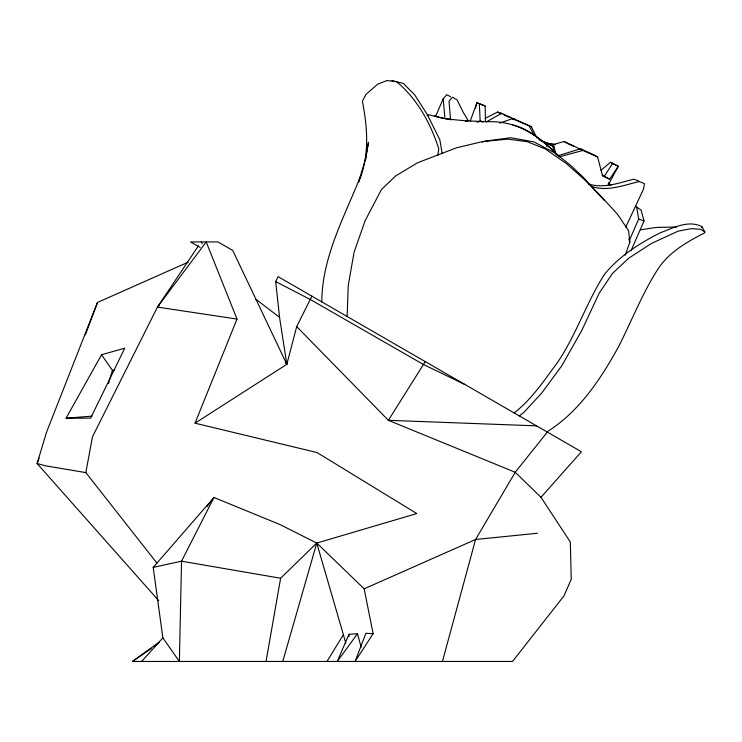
<?xml version="1.0" encoding="UTF-8"?>
<svg xmlns="http://www.w3.org/2000/svg" width="742" height="742" viewBox="0 0 742 742"><rect width="100%" height="100%" fill="white"/><g stroke="black" fill="none" stroke-linecap="round" stroke-linejoin="round"><path stroke-width="1.11" d="M365.676 158.658L365.426 159.539L368.459 142.334L365.676 158.658L358.488 182.319C369.655 156.618 367.707 128.18 362.374 101.311L365.927 94.41L377.734 84.18L386.888 80.544L396.46 81.62C417.152 98.723 430.777 123.524 438.763 148.864L437.836 155.495M266.044 661.456L280.624 578.241L316.76 543.07L416.8 513.557L317.019 452.546L195.025 423.181L237.013 319.069L206.193 241.938L157.434 307.086L92.462 436.825L85.831 472.608L156.942 563.104M475.539 108.137L476.921 102.776L485.147 105.976L485.472 121.688M195.025 423.181L286.829 364.313L296.698 326.61L311.89 296.151M442.436 661.456L475.576 539.49L515.236 472.264L547.318 432.076M282.758 661.456L316.76 543.07L279.975 524.548L213.974 497.483L153.204 567.38L162.86 637.86L179.369 661.456L181.54 561.184L213.974 497.483L207.027 506.591M108.48 383.549L112.422 370.304L101.524 354.741L124.758 348.174L90.645 418.126L66.066 418.228L101.524 354.741M347.135 316.5L348.239 285.503L354.129 252.02L365.147 220.662L381.481 189.488L395.588 176.012L417.264 162.897L456.349 147.853L482.337 141.629L507.806 139.125L527.293 141.703L545.184 148.882L566.304 163.528L584.455 179.629L601.697 196.955L617.465 214.206L628.604 230.753L629.884 242.133L625.218 255.202M470.224 121.104L476.921 102.776L485.147 105.976M39.122 458.12L37.1 463.527L158.788 600.751M85.33 334.892L97.49 302.458L188.106 262.195M97.49 302.458L46.523 432.252L37.1 463.527L45.216 465.763L85.831 472.608M701.459 227.442L701.821 226.56C688.057 219.715 673.244 228.035 660.241 232.793C639.4 243.422 619.301 256.046 604.405 274.438C586.477 302.523 576.265 334.642 557.632 362.346C544.35 380.099 531.893 399.233 514.132 412.923M360.733 175.798C344.538 216.636 322.037 256.862 321.787 301.873M635.931 206.656L641.069 209.995L644.028 220.958L631.006 250.768M357.44 633.779L348.953 634.289L337.267 661.456L357.44 633.779L361.159 647.061M435.944 115.641L443.187 98.834L446.665 94.716L450.617 96.738M629.466 240.213L638.667 219.038L636.608 206.73M625.664 227.238L643.611 188.913L644.381 183.589L639.214 181.558C623.837 185.157 608.013 191.696 592.162 186.641M285.308 362.56L286.829 364.313L279.558 317.344L275.672 281.589L278.065 276.627L581.413 451.767L540.983 497.298L570.301 541.966L571.257 579.224L563.985 595.882L512.537 661.456L132.466 661.456L159.465 641.913M607.921 185.5L618.272 166.301L610.425 162.275L601.02 170.28M425.259 361.614L388.372 420.324L515.236 472.264L540.983 497.298M701.821 226.56L704.9 232.014L704.241 233.09C686.934 241.966 669.34 251.937 658.321 268.521C642.164 293.368 631.637 321.295 618.095 347.553C600.278 379.848 578.797 411.949 546.984 431.881M326.972 661.456L343.379 634.67L316.76 543.07L364.164 588.814L373.115 633.696L355.084 661.456L365.927 633.26L373.115 633.696M602.235 175.251L604.34 176.197L612.744 163.286M237.013 319.069L157.434 307.086L198.457 245.769M556.472 154.679L558.541 155.607L580.42 148.762L593.999 154.893L597.607 157.016L602.569 175.993L609.618 179.156L618.272 166.301L610.425 162.275M141.629 661.456L162.86 637.86M157.434 307.086L159.113 305.546M538.794 139.403L546.075 142.687L546.715 146.081M519.344 415.928L523.954 412.302L541.762 392.991L561.824 365.723L581.737 330.524L599.258 293.053L612.512 273.39L628.762 258.17L651.402 243.478L678.142 231.142L691.516 228.61L700.856 229.399L704.9 232.014M132.466 661.456L151.118 648.527M154.846 645.939L158.575 643.351M486.056 122.078L501.564 113.35L515.171 119.434L512.212 118.637M485.24 118.34L497.585 112.061L501.564 113.35M427.077 115.752L429.108 114.732C448.929 120.714 469.862 121.094 490.406 121.707C517.332 121.187 540.723 136.769 558.318 155.922M364.164 588.814L475.576 539.49L537.44 533.257M499.765 123.089L512.305 118.674L515.477 119.573L531.365 126.743L536.911 137.975M482.328 142.065L485.574 141.054L510.617 137.724L533.776 141.843L555.248 153.13L570.533 165.28L583.008 177.032L603.988 200.21M551.028 145.117L564.208 141.509L582.887 150.394M512.731 124.925C531.893 129.711 545.667 144.208 559.681 156.72L582.98 150.44L580.42 148.762M153.204 567.38L181.54 561.184L280.624 578.241M640.448 229.825L656.271 227.423L676.593 227.006M112.422 370.304L114.63 370.072M66.066 418.228L92.138 416.114M536.531 425.852L388.372 420.324L296.698 326.61M465.29 121.196L467.543 121.336M476.531 121.901L478.776 122.04M445.191 118.822L451.869 119.796M555.183 144.579L543.877 142.557L554.858 144.764M512.305 118.674L531.365 126.743M391.98 80.646L403.351 83.429L414.639 94.791L427.299 114.62L439.82 139.7L442.176 153.409M434.515 115.9L443.011 118.349M638.732 180.909L633.529 179.212C619.032 182.931 603.496 188.82 588.619 183.979M479.341 103.861L480.157 120.974L483.357 122.078M638.667 219.038L644.028 220.958M555.934 154.336L553.986 146.564L542.309 141.314M497.585 112.061L501.768 113.934M503.855 114.88L510.125 117.69M566.842 143.187L573.863 146.341M579.882 149.049L597.607 157.016M539.99 140.266L553.986 146.564M480.157 120.974L482.198 121.892M464.928 384.514L423.487 364.526L310.369 299.527L275.672 281.589M604.34 176.197L609.618 179.156M200.099 247.438L190.564 241.938L217.981 241.938L232.765 250.471L286.829 364.313M564.208 141.509L565.84 142.733M255.767 299.156L279.558 317.344M608.561 182.875L610.981 185.175M558.541 155.607L559.681 156.72M608.227 183.255L609.822 184.851M468.369 120.835L462.989 111.903L457.137 99.938L452.416 97.174L449.04 101.162L450.45 119.017M529.361 126.344L534.277 135.406M201.295 241.938L202.195 243.83M628.743 238.943L629.884 242.133M343.379 634.67L345.791 643.249M546.075 142.687L546.752 145.942M552.716 145.655L553.773 151.349M444.857 117.208L443.187 98.834M348.953 634.289L349.12 636.553"/></g></svg>
